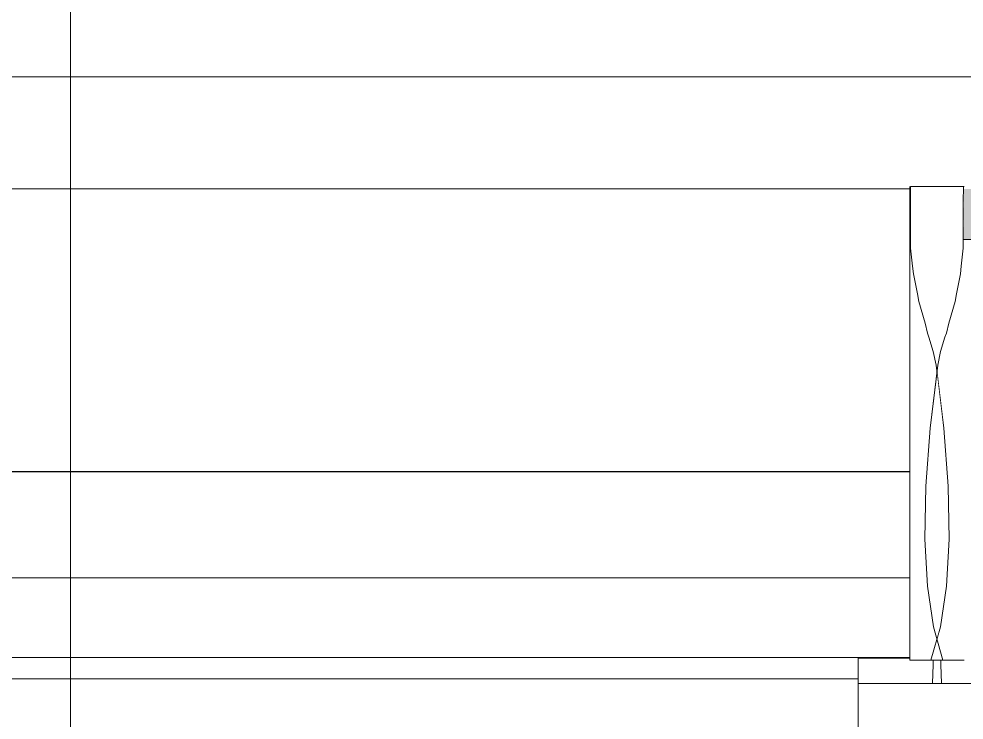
# Model space of a CAD drawing. Header units: metres. Extents: x -3 to 171, y -23 to 41.
# Drawn here: x 3.8724 to 4.3251, y -14.4581 to -14.1224 of the extents above; entities that cross this region are included whole.
import ezdxf

# ---------------------------------------------------------------- set-up
doc = ezdxf.new("R2010")
doc.units = ezdxf.units.M
doc.header["$MEASUREMENT"] = 0
doc.linetypes.add('Wipeout_Contour', pattern=[1, 0, -1])
for name, color, linetype in [('5._2.DG PP STG1_1_310 Dachkonstruktion massiv', 7, 'Continuous'), ('5._2.DG PP STG1_1_325 Dachfenster', 7, 'Continuous'), ('5._2.DG PP STG1_1_330 Dachaufbau', 7, 'Continuous')]:
    doc.layers.add(name, color=color, linetype=linetype)

msp = doc.modelspace()

# ---------------------------------------------------------------- hatches: boundary and pattern name
at = {"layer": '5._2.DG PP STG1_1_330 Dachaufbau', "linetype": 'Continuous', "lineweight": 0, "true_color": 0x000000}
msp.add_hatch(color=18, dxfattribs=at).paths.add_polyline_path([(6.26, -13.58499), (3.315, -13.58499), (3.315, -12.93), (0.04741, -12.93), (0.05526, -15.07), (1.01714, -15.07), (1.01714, -14.22801), (2.76714, -14.22801), (2.76714, -15.07), (3.44551, -15.07), (3.44551, -14.22801), (5.19551, -14.22801), (5.19551, -15.07), (6.26, -15.07)])

# ---------------------------------------------------------------- linework, layer by layer
at = {"layer": '5._2.DG PP STG1_1_310 Dachkonstruktion massiv', "color": 7, "linetype": 'Continuous', "lineweight": 18, "ltscale": 1000, "flags": 128}
msp.add_lwpolyline([(5.15728, -14.15444), (3.40728, -14.15444)], dxfattribs=at)
at = {"layer": '5._2.DG PP STG1_1_330 Dachaufbau', "color": 7, "linetype": 'Continuous', "lineweight": 18, "ltscale": 1000, "flags": 128}
msp.add_lwpolyline([(5.19551, -14.22801), (3.44551, -14.22801)], dxfattribs=at)

# ---------------------------------------------------------------- next in the draw order: wipeouts: each hides what was drawn before it
at = {"color": 254, "linetype": 'Wipeout_Contour', "lineweight": 0, "ltscale": 88.478066}
msp.add_wipeout([(5.15728, -13.5322), (3.43214, -13.5322), (3.43214, -14.15444), (3.44551, -14.15444), (3.44551, -14.15023), (5.15728, -14.15023)], dxfattribs=at).dxf.layer = '5._2.DG PP STG1_1_325 Dachfenster'
at = {"color": 254, "linetype": 'Wipeout_Contour', "lineweight": 0, "ltscale": 74.403406}
msp.add_wipeout([(4.29914, -14.25402), (4.29914, -14.26816), (4.30643, -14.26816), (4.30344, -14.2578), (4.30276, -14.25402)], dxfattribs=at).dxf.layer = '5._2.DG PP STG1_1_325 Dachfenster'
at = {"color": 254, "linetype": 'Wipeout_Contour', "lineweight": 0, "ltscale": 105.531101}
msp.add_wipeout([(4.30633, -14.37154), (4.30761, -14.39403), (4.3105, -14.4134), (4.31214, -14.41924), (4.31214, -14.29168), (4.30884, -14.31829), (4.30676, -14.34615)], dxfattribs=at).dxf.layer = '5._2.DG PP STG1_1_325 Dachfenster'
at = {"color": 254, "linetype": 'Wipeout_Contour', "lineweight": 0, "ltscale": 59.84648}
msp.add_wipeout([(4.31753, -14.34615), (4.32514, -14.34615), (4.32514, -14.31829), (4.31545, -14.31829)], dxfattribs=at).dxf.layer = '5._2.DG PP STG1_1_325 Dachfenster'

# ---------------------------------------------------------------- next in the draw order: wipeouts: each hides what was drawn before it
at = {"color": 254, "linetype": 'Wipeout_Contour', "lineweight": 0, "ltscale": 270.380338}
msp.add_wipeout([(3.44551, -14.15023), (3.44551, -14.22601), (3.46951, -14.22694), (3.46951, -14.20473), (3.46951, -14.20261), (3.49514, -14.20261), (3.49514, -14.20381), (4.29914, -14.20381), (4.29914, -14.20261), (4.32514, -14.20261), (4.32514, -14.20381), (5.12914, -14.20381), (5.12914, -14.20261), (5.15478, -14.20261), (5.15478, -14.20473), (5.15478, -14.22801), (5.19214, -14.22801), (5.19214, -14.15023)], dxfattribs=at).dxf.layer = '5._2.DG PP STG1_1_325 Dachfenster'
at = {"color": 254, "linetype": 'Wipeout_Contour', "lineweight": 0, "ltscale": 75.108709}
msp.add_wipeout([(4.29914, -14.42938), (4.30929, -14.42938), (4.31214, -14.41924), (4.3105, -14.4134), (4.29914, -14.4134)], dxfattribs=at).dxf.layer = '5._2.DG PP STG1_1_325 Dachfenster'

# ---------------------------------------------------------------- next in the draw order: linework, layer by layer
at = {"layer": '5._2.DG PP STG1_1_325 Dachfenster', "color": 7, "linetype": 'Continuous', "lineweight": 13, "ltscale": 1000, "true_color": 0xf4f4f4, "flags": 128}
msp.add_lwpolyline([(3.44551, -14.15023), (5.19214, -14.15023)], dxfattribs=at)

# ---------------------------------------------------------------- next in the draw order: wipeouts: each hides what was drawn before it
at = {"color": 254, "linetype": 'Wipeout_Contour', "lineweight": 0, "ltscale": 59.419489}
msp.add_wipeout([(4.29914, -14.20261), (4.29914, -14.20997), (4.32477, -14.20997), (4.32478, -14.20261)], dxfattribs=at).dxf.layer = '5._2.DG PP STG1_1_325 Dachfenster'
at = {"color": 254, "linetype": 'Wipeout_Contour', "lineweight": 0, "ltscale": 59.486889}
msp.add_wipeout([(4.29914, -14.22906), (4.32475, -14.22906), (4.32476, -14.21873), (4.29914, -14.21873)], dxfattribs=at).dxf.layer = '5._2.DG PP STG1_1_325 Dachfenster'
at = {"color": 254, "linetype": 'Wipeout_Contour', "lineweight": 0, "ltscale": 60.235191}
msp.add_wipeout([(4.29914, -14.39403), (4.29914, -14.4134), (4.3105, -14.4134), (4.30761, -14.39403)], dxfattribs=at).dxf.layer = '5._2.DG PP STG1_1_325 Dachfenster'
at = {"color": 254, "linetype": 'Wipeout_Contour', "lineweight": 0, "ltscale": 44.567027}
msp.add_wipeout([(4.29914, -14.42818), (4.27434, -14.42818), (4.29914, -14.42846)], dxfattribs=at).dxf.layer = '5._2.DG PP STG1_1_325 Dachfenster'
at = {"color": 254, "linetype": 'Wipeout_Contour', "lineweight": 0, "ltscale": 90.017106}
msp.add_wipeout([(4.27434, -14.44058), (4.30998, -14.44058), (4.31019, -14.43518), (4.31409, -14.43518), (4.31394, -14.43142), (4.27434, -14.43142)], dxfattribs=at).dxf.layer = '5._2.DG PP STG1_1_325 Dachfenster'

# ---------------------------------------------------------------- next in the draw order: wipeouts: each hides what was drawn before it
at = {"color": 254, "linetype": 'Wipeout_Contour', "lineweight": 0, "ltscale": 59.450344}
msp.add_wipeout([(4.29914, -14.20997), (4.29914, -14.21873), (4.32476, -14.21873), (4.32477, -14.20997)], dxfattribs=at).dxf.layer = '5._2.DG PP STG1_1_325 Dachfenster'
at = {"color": 254, "linetype": 'Wipeout_Contour', "lineweight": 0, "ltscale": 74.052961}
msp.add_wipeout([(4.29914, -14.24087), (4.32379, -14.24087), (4.32474, -14.23224), (4.32475, -14.22906), (4.29914, -14.22906)], dxfattribs=at).dxf.layer = '5._2.DG PP STG1_1_325 Dachfenster'
at = {"color": 254, "linetype": 'Wipeout_Contour', "lineweight": 0, "ltscale": 60.12513}
msp.add_wipeout([(4.30633, -14.37154), (4.29914, -14.37154), (4.29914, -14.39403), (4.30761, -14.39403)], dxfattribs=at).dxf.layer = '5._2.DG PP STG1_1_325 Dachfenster'
at = {"color": 254, "linetype": 'Wipeout_Contour', "lineweight": 0, "ltscale": 89.897216}
msp.add_wipeout([(4.27434, -14.43142), (4.31034, -14.43142), (4.31034, -14.42938), (4.29914, -14.42938), (4.29914, -14.42846), (4.27434, -14.42846)], dxfattribs=at).dxf.layer = '5._2.DG PP STG1_1_325 Dachfenster'
at = {"color": 254, "linetype": 'Wipeout_Contour', "lineweight": 0, "ltscale": 61.378308}
msp.add_wipeout([(4.27434, -14.44058), (4.27434, -15.01121), (4.27604, -15.01247), (4.27604, -14.44058)], dxfattribs=at).dxf.layer = '5._2.DG PP STG1_1_325 Dachfenster'

# ---------------------------------------------------------------- next in the draw order: wipeouts: each hides what was drawn before it
at = {"color": 254, "linetype": 'Wipeout_Contour', "lineweight": 0, "ltscale": 58.997788}
msp.add_wipeout([(3.49514, -14.20381), (3.49514, -14.21131), (4.29914, -14.21131), (4.29914, -14.20381)], dxfattribs=at).dxf.layer = '5._2.DG PP STG1_1_325 Dachfenster'
at = {"color": 254, "linetype": 'Wipeout_Contour', "lineweight": 0, "ltscale": 44.248938}
msp.add_wipeout([(4.32477, -14.20997), (4.32476, -14.21873), (4.32514, -14.20997)], dxfattribs=at).dxf.layer = '5._2.DG PP STG1_1_325 Dachfenster'
at = {"color": 254, "linetype": 'Wipeout_Contour', "lineweight": 0, "ltscale": 74.130403}
msp.add_wipeout([(4.29914, -14.25402), (4.32152, -14.25402), (4.32344, -14.24443), (4.32379, -14.24087), (4.29914, -14.24087)], dxfattribs=at).dxf.layer = '5._2.DG PP STG1_1_325 Dachfenster'
at = {"color": 254, "linetype": 'Wipeout_Contour', "lineweight": 0, "ltscale": 60.006681}
msp.add_wipeout([(4.29914, -14.34615), (4.29914, -14.37154), (4.30633, -14.37154), (4.30676, -14.34615)], dxfattribs=at).dxf.layer = '5._2.DG PP STG1_1_325 Dachfenster'
at = {"color": 254, "linetype": 'Wipeout_Contour', "lineweight": 0, "ltscale": 59.745324}
msp.add_wipeout([(3.49514, -14.39084), (3.49514, -14.41206), (4.29914, -14.41206), (4.29914, -14.39084)], dxfattribs=at).dxf.layer = '5._2.DG PP STG1_1_325 Dachfenster'
at = {"color": 254, "linetype": 'Wipeout_Contour', "lineweight": 0, "ltscale": 60.159505}
msp.add_wipeout([(4.31379, -14.4134), (4.30929, -14.42938), (4.32514, -14.42938), (4.32514, -14.4134)], dxfattribs=at).dxf.layer = '5._2.DG PP STG1_1_325 Dachfenster'
at = {"color": 254, "linetype": 'Wipeout_Contour', "lineweight": 0, "ltscale": 59.866564}
msp.add_wipeout([(3.51994, -14.43497), (4.27434, -14.43497), (4.27434, -14.43265), (3.51994, -14.43265)], dxfattribs=at).dxf.layer = '5._2.DG PP STG1_1_325 Dachfenster'
at = {"color": 254, "linetype": 'Wipeout_Contour', "lineweight": 0, "ltscale": 179.081212}
msp.add_wipeout([(4.27604, -14.44058), (4.27604, -15.01247), (4.31144, -15.01247), (4.31144, -14.66834), (4.31284, -14.66834), (4.31284, -14.52047), (4.31144, -14.52047), (4.31144, -14.4862), (4.31284, -14.4862), (4.31284, -14.46404), (4.31144, -14.46404), (4.31144, -14.44058)], dxfattribs=at).dxf.layer = '5._2.DG PP STG1_1_325 Dachfenster'

# ---------------------------------------------------------------- next in the draw order: linework, layer by layer
at = {"layer": '5._2.DG PP STG1_1_325 Dachfenster', "color": 7, "linetype": 'Continuous', "lineweight": 13, "ltscale": 1000, "flags": 128}
msp.add_lwpolyline([(3.49514, -14.20381), (4.29914, -14.20381)], dxfattribs=at)

# ---------------------------------------------------------------- next in the draw order: wipeouts: each hides what was drawn before it
at = {"color": 254, "linetype": 'Wipeout_Contour', "lineweight": 0, "ltscale": 44.226182}
msp.add_wipeout([(4.32478, -14.20261), (4.32477, -14.20997), (4.32514, -14.20261)], dxfattribs=at).dxf.layer = '5._2.DG PP STG1_1_325 Dachfenster'
at = {"color": 254, "linetype": 'Wipeout_Contour', "lineweight": 0, "ltscale": 59.029}
msp.add_wipeout([(3.49514, -14.21131), (3.49514, -14.22001), (4.29914, -14.22001), (4.29914, -14.21131)], dxfattribs=at).dxf.layer = '5._2.DG PP STG1_1_325 Dachfenster'
at = {"color": 254, "linetype": 'Wipeout_Contour', "lineweight": 0, "ltscale": 44.275534}
msp.add_wipeout([(4.32476, -14.21873), (4.32475, -14.22906), (4.32514, -14.21873)], dxfattribs=at).dxf.layer = '5._2.DG PP STG1_1_325 Dachfenster'
at = {"color": 254, "linetype": 'Wipeout_Contour', "lineweight": 0, "ltscale": 59.946328}
msp.add_wipeout([(4.29914, -14.31829), (4.29914, -14.34615), (4.30676, -14.34615), (4.30884, -14.31829)], dxfattribs=at).dxf.layer = '5._2.DG PP STG1_1_325 Dachfenster'
at = {"color": 254, "linetype": 'Wipeout_Contour', "lineweight": 0, "ltscale": 59.702442}
msp.add_wipeout([(3.49514, -14.39), (3.49514, -14.39084), (4.29914, -14.39084), (4.29914, -14.39)], dxfattribs=at).dxf.layer = '5._2.DG PP STG1_1_325 Dachfenster'
at = {"color": 254, "linetype": 'Wipeout_Contour', "lineweight": 0, "ltscale": 60.102961}
msp.add_wipeout([(4.31668, -14.39403), (4.31379, -14.4134), (4.32514, -14.4134), (4.32514, -14.39403)], dxfattribs=at).dxf.layer = '5._2.DG PP STG1_1_325 Dachfenster'
at = {"color": 254, "linetype": 'Wipeout_Contour', "lineweight": 0, "ltscale": 59.817225}
msp.add_wipeout([(3.49514, -14.41206), (3.49514, -14.42818), (4.29914, -14.42818), (4.29914, -14.41206)], dxfattribs=at).dxf.layer = '5._2.DG PP STG1_1_325 Dachfenster'
at = {"color": 254, "linetype": 'Wipeout_Contour', "lineweight": 0, "ltscale": 90.517167}
msp.add_wipeout([(4.31019, -14.43518), (4.30998, -14.44058), (4.34994, -14.44058), (4.34994, -14.43142), (4.31394, -14.43142), (4.31409, -14.43518)], dxfattribs=at).dxf.layer = '5._2.DG PP STG1_1_325 Dachfenster'
at = {"color": 254, "linetype": 'Wipeout_Contour', "lineweight": 0, "ltscale": 59.881469}
msp.add_wipeout([(3.51994, -14.43844), (4.27434, -14.43844), (4.27434, -14.43692), (3.51994, -14.43692)], dxfattribs=at).dxf.layer = '5._2.DG PP STG1_1_325 Dachfenster'
at = {"color": 254, "linetype": 'Wipeout_Contour', "lineweight": 0, "ltscale": 59.954982}
msp.add_wipeout([(3.51994, -14.45535), (3.51994, -14.45811), (4.27434, -14.45811), (4.27434, -14.45535)], dxfattribs=at).dxf.layer = '5._2.DG PP STG1_1_325 Dachfenster'

# ---------------------------------------------------------------- next in the draw order: linework, layer by layer
at = {"layer": '5._2.DG PP STG1_1_325 Dachfenster', "color": 7, "linetype": 'Continuous', "lineweight": 13, "ltscale": 1000, "flags": 128}
msp.add_lwpolyline([(4.32514, -14.20261), (4.29951, -14.20261)], dxfattribs=at)

# ---------------------------------------------------------------- next in the draw order: wipeouts: each hides what was drawn before it
at = {"color": 254, "linetype": 'Wipeout_Contour', "lineweight": 0, "ltscale": 59.065532}
msp.add_wipeout([(4.29914, -14.22001), (3.49514, -14.22001), (3.49514, -14.23026), (4.29914, -14.23026)], dxfattribs=at).dxf.layer = '5._2.DG PP STG1_1_325 Dachfenster'
at = {"color": 254, "linetype": 'Wipeout_Contour', "lineweight": 0, "ltscale": 59.586895}
msp.add_wipeout([(4.32379, -14.24087), (4.32514, -14.24087), (4.32514, -14.22906), (4.32474, -14.23224)], dxfattribs=at).dxf.layer = '5._2.DG PP STG1_1_325 Dachfenster'
at = {"color": 254, "linetype": 'Wipeout_Contour', "lineweight": 0, "ltscale": 74.27728}
msp.add_wipeout([(4.29914, -14.28817), (4.29914, -14.31829), (4.30884, -14.31829), (4.31214, -14.29168), (4.31171, -14.28817)], dxfattribs=at).dxf.layer = '5._2.DG PP STG1_1_325 Dachfenster'
at = {"color": 254, "linetype": 'Wipeout_Contour', "lineweight": 0, "ltscale": 59.655932}
msp.add_wipeout([(4.29914, -14.36652), (3.49514, -14.36652), (3.49514, -14.39), (4.29914, -14.39)], dxfattribs=at).dxf.layer = '5._2.DG PP STG1_1_325 Dachfenster'
at = {"color": 254, "linetype": 'Wipeout_Contour', "lineweight": 0, "ltscale": 60.056718}
msp.add_wipeout([(4.31796, -14.37154), (4.31668, -14.39403), (4.32514, -14.39403), (4.32514, -14.37154)], dxfattribs=at).dxf.layer = '5._2.DG PP STG1_1_325 Dachfenster'
at = {"color": 254, "linetype": 'Wipeout_Contour', "lineweight": 0, "ltscale": 59.856796}
msp.add_wipeout([(3.51994, -14.4299), (3.51994, -14.43265), (4.27434, -14.43265), (4.27434, -14.4299)], dxfattribs=at).dxf.layer = '5._2.DG PP STG1_1_325 Dachfenster'
at = {"color": 254, "linetype": 'Wipeout_Contour', "lineweight": 0, "ltscale": 90.132946}
msp.add_wipeout([(4.31034, -14.42938), (4.31034, -14.43142), (4.34994, -14.43142), (4.34994, -14.42846), (4.32514, -14.42846), (4.32514, -14.42938)], dxfattribs=at).dxf.layer = '5._2.DG PP STG1_1_325 Dachfenster'
at = {"color": 254, "linetype": 'Wipeout_Contour', "lineweight": 0, "ltscale": 59.874781}
msp.add_wipeout([(3.51994, -14.43692), (4.27434, -14.43692), (4.27434, -14.43497), (3.51994, -14.43497)], dxfattribs=at).dxf.layer = '5._2.DG PP STG1_1_325 Dachfenster'
at = {"color": 254, "linetype": 'Wipeout_Contour', "lineweight": 0, "ltscale": 181.33872}
msp.add_wipeout([(4.31144, -14.52047), (4.31284, -14.52047), (4.31284, -14.66834), (4.31144, -14.66834), (4.31144, -15.01247), (4.34824, -15.01247), (4.34824, -14.44058), (4.31144, -14.44058), (4.31144, -14.46404), (4.31284, -14.46404), (4.31284, -14.4862), (4.31144, -14.4862)], dxfattribs=at).dxf.layer = '5._2.DG PP STG1_1_325 Dachfenster'
at = {"color": 254, "linetype": 'Wipeout_Contour', "lineweight": 0, "ltscale": 59.943788}
msp.add_wipeout([(3.51994, -14.4523), (3.51994, -14.45535), (4.27434, -14.45535), (4.27434, -14.4523)], dxfattribs=at).dxf.layer = '5._2.DG PP STG1_1_325 Dachfenster'

# ---------------------------------------------------------------- next in the draw order: linework, layer by layer
at = {"layer": '5._2.DG PP STG1_1_325 Dachfenster', "color": 7, "linetype": 'Continuous', "lineweight": 13, "ltscale": 1000, "flags": 128}
for points in [[(3.49514, -14.39), (4.29914, -14.39)], [(4.30998, -14.44058), (4.31034, -14.43142), (4.31034, -14.42938)], [(4.31394, -14.42938), (4.31394, -14.43142), (4.31431, -14.44058)]]:
    msp.add_lwpolyline(points, dxfattribs=at)

# ---------------------------------------------------------------- next in the draw order: wipeouts: each hides what was drawn before it
at = {"color": 254, "linetype": 'Wipeout_Contour', "lineweight": 0, "ltscale": 59.107922}
msp.add_wipeout([(3.49514, -14.23026), (3.49514, -14.242), (4.29914, -14.242), (4.29914, -14.23026)], dxfattribs=at).dxf.layer = '5._2.DG PP STG1_1_325 Dachfenster'
at = {"color": 254, "linetype": 'Wipeout_Contour', "lineweight": 0, "ltscale": 74.053179}
msp.add_wipeout([(4.32152, -14.25402), (4.32514, -14.25402), (4.32514, -14.24087), (4.32379, -14.24087), (4.32344, -14.24443)], dxfattribs=at).dxf.layer = '5._2.DG PP STG1_1_325 Dachfenster'
at = {"color": 254, "linetype": 'Wipeout_Contour', "lineweight": 0, "ltscale": 59.740164}
msp.add_wipeout([(4.29914, -14.2816), (4.29914, -14.28817), (4.31171, -14.28817), (4.31039, -14.2816)], dxfattribs=at).dxf.layer = '5._2.DG PP STG1_1_325 Dachfenster'
at = {"color": 254, "linetype": 'Wipeout_Contour', "lineweight": 0, "ltscale": 59.996989}
msp.add_wipeout([(4.32514, -14.34615), (4.31753, -14.34615), (4.31796, -14.37154), (4.32514, -14.37154)], dxfattribs=at).dxf.layer = '5._2.DG PP STG1_1_325 Dachfenster'
at = {"color": 254, "linetype": 'Wipeout_Contour', "lineweight": 0, "ltscale": 59.84816}
msp.add_wipeout([(3.51994, -14.4299), (4.27434, -14.4299), (4.27434, -14.42818), (3.51994, -14.42818)], dxfattribs=at).dxf.layer = '5._2.DG PP STG1_1_325 Dachfenster'
at = {"color": 254, "linetype": 'Wipeout_Contour', "lineweight": 0, "ltscale": 45.848043}
msp.add_wipeout([(4.32514, -14.42846), (4.34994, -14.42846), (4.32514, -14.42818)], dxfattribs=at).dxf.layer = '5._2.DG PP STG1_1_325 Dachfenster'
at = {"color": 254, "linetype": 'Wipeout_Contour', "lineweight": 0, "ltscale": 59.931173}
msp.add_wipeout([(3.51994, -14.44881), (3.51994, -14.4523), (4.27434, -14.4523), (4.27434, -14.44881)], dxfattribs=at).dxf.layer = '5._2.DG PP STG1_1_325 Dachfenster'

# ---------------------------------------------------------------- next in the draw order: linework, layer by layer
at = {"layer": '5._2.DG PP STG1_1_325 Dachfenster', "color": 7, "linetype": 'Continuous', "lineweight": 13, "ltscale": 1000, "flags": 128}
for points in [[(3.49514, -14.42818), (4.29914, -14.42818)], [(4.27434, -14.42846), (4.29914, -14.42846)], [(4.32514, -14.42938), (4.30929, -14.42938), (4.29914, -14.42938)]]:
    msp.add_lwpolyline(points, dxfattribs=at)

# ---------------------------------------------------------------- next in the draw order: wipeouts: each hides what was drawn before it
at = {"color": 254, "linetype": 'Wipeout_Contour', "lineweight": 0, "ltscale": 59.735574}
msp.add_wipeout([(4.29914, -14.27474), (4.29914, -14.2816), (4.31039, -14.2816), (4.30831, -14.27474)], dxfattribs=at).dxf.layer = '5._2.DG PP STG1_1_325 Dachfenster'
at = {"color": 254, "linetype": 'Wipeout_Contour', "lineweight": 0, "ltscale": 59.363965}
msp.add_wipeout([(4.29914, -14.28761), (3.49514, -14.28761), (3.49514, -14.31738), (4.29914, -14.31738)], dxfattribs=at).dxf.layer = '5._2.DG PP STG1_1_325 Dachfenster'
at = {"color": 254, "linetype": 'Wipeout_Contour', "lineweight": 0, "ltscale": 59.715063}
msp.add_wipeout([(4.32514, -14.28817), (4.31171, -14.28817), (4.31545, -14.31829), (4.32514, -14.31829)], dxfattribs=at).dxf.layer = '5._2.DG PP STG1_1_325 Dachfenster'
at = {"color": 254, "linetype": 'Wipeout_Contour', "lineweight": 0, "ltscale": 59.917263}
msp.add_wipeout([(3.51994, -14.44881), (4.27434, -14.44881), (4.27434, -14.44509), (3.51994, -14.44509)], dxfattribs=at).dxf.layer = '5._2.DG PP STG1_1_325 Dachfenster'

# ---------------------------------------------------------------- next in the draw order: wipeouts: each hides what was drawn before it
at = {"color": 254, "linetype": 'Wipeout_Contour', "lineweight": 0, "ltscale": 74.710305}
msp.add_wipeout([(4.29914, -14.26816), (4.29914, -14.27474), (4.30831, -14.27474), (4.30754, -14.27283), (4.30643, -14.26816)], dxfattribs=at).dxf.layer = '5._2.DG PP STG1_1_325 Dachfenster'
at = {"color": 254, "linetype": 'Wipeout_Contour', "lineweight": 0, "ltscale": 105.508984}
msp.add_wipeout([(4.31214, -14.29168), (4.31214, -14.41924), (4.31379, -14.4134), (4.31668, -14.39403), (4.31796, -14.37154), (4.31753, -14.34615), (4.31545, -14.31829)], dxfattribs=at).dxf.layer = '5._2.DG PP STG1_1_325 Dachfenster'
at = {"color": 254, "linetype": 'Wipeout_Contour', "lineweight": 0, "ltscale": 59.463035}
msp.add_wipeout([(3.49514, -14.31738), (3.49514, -14.33908), (4.29914, -14.33908), (4.29914, -14.31738)], dxfattribs=at).dxf.layer = '5._2.DG PP STG1_1_325 Dachfenster'
at = {"color": 254, "linetype": 'Wipeout_Contour', "lineweight": 0, "ltscale": 59.902604}
msp.add_wipeout([(3.51994, -14.44509), (4.27434, -14.44509), (4.27434, -14.44121), (3.51994, -14.44121)], dxfattribs=at).dxf.layer = '5._2.DG PP STG1_1_325 Dachfenster'

# ---------------------------------------------------------------- next in the draw order: wipeouts: each hides what was drawn before it
at = {"color": 254, "linetype": 'Wipeout_Contour', "lineweight": 0, "ltscale": 59.207547}
msp.add_wipeout([(3.49514, -14.25494), (3.49514, -14.26901), (4.29914, -14.26901), (4.29914, -14.25494)], dxfattribs=at).dxf.layer = '5._2.DG PP STG1_1_325 Dachfenster'
at = {"color": 254, "linetype": 'Wipeout_Contour', "lineweight": 0, "ltscale": 74.39722}
msp.add_wipeout([(4.30276, -14.25402), (4.30344, -14.2578), (4.30643, -14.26816), (4.32514, -14.26816), (4.32514, -14.25402)], dxfattribs=at).dxf.layer = '5._2.DG PP STG1_1_325 Dachfenster'
at = {"color": 254, "linetype": 'Wipeout_Contour', "lineweight": 0, "ltscale": 59.662422}
msp.add_wipeout([(4.30831, -14.27474), (4.31039, -14.2816), (4.32514, -14.2816), (4.32514, -14.27474)], dxfattribs=at).dxf.layer = '5._2.DG PP STG1_1_325 Dachfenster'
at = {"color": 254, "linetype": 'Wipeout_Contour', "lineweight": 0, "ltscale": 59.559883}
msp.add_wipeout([(3.49514, -14.36652), (4.29914, -14.36652), (4.29914, -14.34014), (3.49514, -14.34014)], dxfattribs=at).dxf.layer = '5._2.DG PP STG1_1_325 Dachfenster'
at = {"color": 254, "linetype": 'Wipeout_Contour', "lineweight": 0, "ltscale": 59.891841}
msp.add_wipeout([(3.51994, -14.44062), (4.27434, -14.44062), (4.27434, -14.44012), (3.51994, -14.44012)], dxfattribs=at).dxf.layer = '5._2.DG PP STG1_1_325 Dachfenster'

# ---------------------------------------------------------------- next in the draw order: wipeouts: each hides what was drawn before it
at = {"color": 254, "linetype": 'Wipeout_Contour', "lineweight": 0, "ltscale": 59.155485}
msp.add_wipeout([(4.29914, -14.242), (3.49514, -14.242), (3.49514, -14.25494), (4.29914, -14.25494)], dxfattribs=at).dxf.layer = '5._2.DG PP STG1_1_325 Dachfenster'
at = {"color": 254, "linetype": 'Wipeout_Contour', "lineweight": 0, "ltscale": 59.246238}
msp.add_wipeout([(3.49514, -14.27509), (4.29914, -14.27509), (4.29914, -14.26901), (3.49514, -14.26901)], dxfattribs=at).dxf.layer = '5._2.DG PP STG1_1_325 Dachfenster'
at = {"color": 254, "linetype": 'Wipeout_Contour', "lineweight": 0, "ltscale": 74.883632}
msp.add_wipeout([(4.30643, -14.26816), (4.30754, -14.27283), (4.30831, -14.27474), (4.32514, -14.27474), (4.32514, -14.26816)], dxfattribs=at).dxf.layer = '5._2.DG PP STG1_1_325 Dachfenster'
at = {"color": 254, "linetype": 'Wipeout_Contour', "lineweight": 0, "ltscale": 59.699526}
msp.add_wipeout([(4.32514, -14.2816), (4.31039, -14.2816), (4.31171, -14.28817), (4.32514, -14.28817)], dxfattribs=at).dxf.layer = '5._2.DG PP STG1_1_325 Dachfenster'
at = {"color": 254, "linetype": 'Wipeout_Contour', "lineweight": 0, "ltscale": 59.506421}
msp.add_wipeout([(3.49514, -14.3393), (3.49514, -14.33986), (4.29914, -14.33986), (4.29914, -14.3393)], dxfattribs=at).dxf.layer = '5._2.DG PP STG1_1_325 Dachfenster'
at = {"color": 254, "linetype": 'Wipeout_Contour', "lineweight": 0, "ltscale": 45.448427}
msp.add_wipeout([(3.51994, -14.44012), (4.27434, -14.44012), (3.51994, -14.43972)], dxfattribs=at).dxf.layer = '5._2.DG PP STG1_1_325 Dachfenster'

# ---------------------------------------------------------------- next in the draw order: linework, layer by layer
at = {"layer": '5._2.DG PP STG1_1_325 Dachfenster', "color": 7, "linetype": 'Continuous', "lineweight": 13, "ltscale": 1000, "flags": 128}
msp.add_lwpolyline([(4.32478, -14.20261), (4.32477, -14.20997), (4.32476, -14.21873), (4.32475, -14.22906), (4.32474, -14.23224), (4.32379, -14.24087), (4.32344, -14.24443), (4.32152, -14.25402), (4.32084, -14.2578), (4.31786, -14.26816), (4.31674, -14.27283), (4.31598, -14.27474), (4.3139, -14.2816), (4.31258, -14.28817), (4.30884, -14.31829), (4.30676, -14.34615), (4.30633, -14.37154), (4.30761, -14.39403), (4.3105, -14.4134), (4.315, -14.42938)], dxfattribs=at)

# ---------------------------------------------------------------- next in the draw order: wipeouts: each hides what was drawn before it
at = {"color": 254, "linetype": 'Wipeout_Contour', "lineweight": 0, "ltscale": 59.270361}
msp.add_wipeout([(4.29914, -14.27509), (3.49514, -14.27509), (3.49514, -14.28152), (4.29914, -14.28152)], dxfattribs=at).dxf.layer = '5._2.DG PP STG1_1_325 Dachfenster'
at = {"color": 254, "linetype": 'Wipeout_Contour', "lineweight": 0, "ltscale": 45.153824}
msp.add_wipeout([(3.49514, -14.3393), (4.29914, -14.3393), (3.49514, -14.33908)], dxfattribs=at).dxf.layer = '5._2.DG PP STG1_1_325 Dachfenster'
at = {"color": 254, "linetype": 'Wipeout_Contour', "lineweight": 0, "ltscale": 44.417546}
msp.add_wipeout([(4.27434, -14.43938), (3.51994, -14.43938), (4.27434, -14.43972)], dxfattribs=at).dxf.layer = '5._2.DG PP STG1_1_325 Dachfenster'

# ---------------------------------------------------------------- next in the draw order: wipeouts: each hides what was drawn before it
at = {"color": 254, "linetype": 'Wipeout_Contour', "lineweight": 0, "ltscale": 59.294472}
msp.add_wipeout([(3.49514, -14.28152), (3.49514, -14.28761), (4.29914, -14.28761), (4.29914, -14.28152)], dxfattribs=at).dxf.layer = '5._2.DG PP STG1_1_325 Dachfenster'
at = {"color": 254, "linetype": 'Wipeout_Contour', "lineweight": 0, "ltscale": 45.156209}
msp.add_wipeout([(3.49514, -14.34014), (4.29914, -14.34014), (3.49514, -14.33986)], dxfattribs=at).dxf.layer = '5._2.DG PP STG1_1_325 Dachfenster'
at = {"color": 254, "linetype": 'Wipeout_Contour', "lineweight": 0, "ltscale": 59.886203}
msp.add_wipeout([(3.51994, -14.43844), (3.51994, -14.43938), (4.27434, -14.43938), (4.27434, -14.43844)], dxfattribs=at).dxf.layer = '5._2.DG PP STG1_1_325 Dachfenster'

# ---------------------------------------------------------------- next in the draw order: linework, layer by layer
at = {"layer": '5._2.DG PP STG1_1_325 Dachfenster', "color": 7, "linetype": 'Continuous', "lineweight": 13, "ltscale": 1000}
msp.add_line((3.89714, -15.88032), (3.89714, -13.9497), dxfattribs=at)
at = {"layer": '5._2.DG PP STG1_1_325 Dachfenster', "color": 7, "linetype": 'Continuous', "lineweight": 13, "ltscale": 1000, "flags": 128}
for points in [[(4.29914, -14.20261), (4.29914, -14.20997), (4.29914, -14.21873), (4.29914, -14.22906), (4.29914, -14.24087), (4.29914, -14.25402), (4.29914, -14.26816), (4.29914, -14.27474), (4.29914, -14.2816), (4.29914, -14.28817), (4.29914, -14.31829), (4.29914, -14.34615), (4.29914, -14.37154), (4.29914, -14.39403), (4.29914, -14.4134), (4.29914, -14.42938)], [(4.29951, -14.20261), (4.29952, -14.20997), (4.29953, -14.21873), (4.29954, -14.22906), (4.29954, -14.23224), (4.30049, -14.24087), (4.30084, -14.24443), (4.30276, -14.25402), (4.30344, -14.2578), (4.30643, -14.26816), (4.30754, -14.27283), (4.30831, -14.27474), (4.31039, -14.2816), (4.31171, -14.28817), (4.31545, -14.31829), (4.31753, -14.34615), (4.31796, -14.37154), (4.31668, -14.39403), (4.31379, -14.4134), (4.30929, -14.42938)], [(3.49514, -14.33908), (4.29914, -14.33908)], [(4.27434, -14.42846), (4.27434, -14.43142), (4.27434, -14.44058)], [(4.27434, -14.43844), (3.51994, -14.43844)], [(4.27434, -15.01121), (4.27434, -14.44058)], [(4.34994, -14.44058), (4.30998, -14.44058), (4.27434, -14.44058)]]:
    msp.add_lwpolyline(points, dxfattribs=at)

doc.saveas('drawing.dxf')
